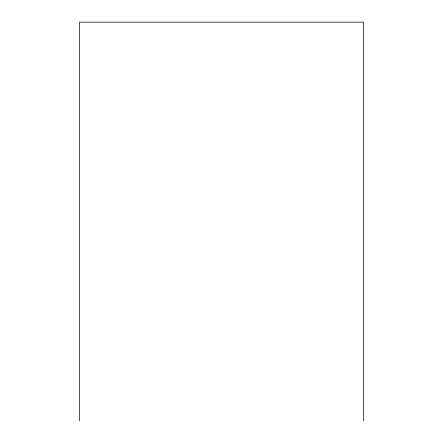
<?xml version="1.0" encoding="UTF-8"?>
<svg xmlns="http://www.w3.org/2000/svg" width="443" height="443" viewBox="0 0 443 443"><rect width="100%" height="100%" fill="white"/><g stroke="black" fill="none" stroke-linecap="round" stroke-linejoin="round"><path stroke-width="0.66" d="M363.57 420.85L363.57 22.15L79.43 22.15L79.43 420.85"/></g></svg>
